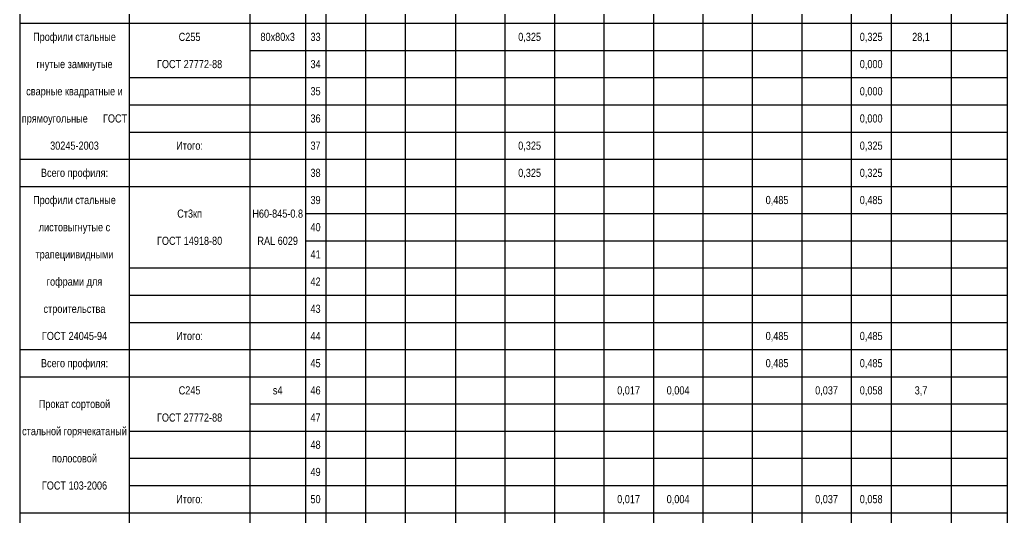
# Model space of a CAD drawing. Header units: millimetres. Extents: x 2718 to 3082, y 222 to 964.
# Drawn here: x 2718.4 to 3081.6, y 410.5 to 593.5 of the extents above; entities that cross this region are included whole.
import ezdxf
from ezdxf.enums import TextEntityAlignment as Align

# ---------------------------------------------------------------- set-up
doc = ezdxf.new("R2010")
doc.units = ezdxf.units.MM
doc.styles.get("Standard").update_dxf_attribs({"font": 'arial.ttf'})

# ---------------------------------------------------------------- blocks, each defined once
blk = doc.blocks.new('*U1', base_point=(0, 1.5))
at = {"lineweight": -3}
for p, q in [((0, -360), (0, -370)), ((40.2598, -360), (40.2598, -370)), ((84.6498, -360), (84.6498, -370)), ((105.0499, -360), (105.0499, -370)), ((112.4997, -360), (112.4997, -370)), ((127.1098, -360), (127.1098, -370)), ((141.7199, -360), (141.7199, -370)), ((160.19, -360), (160.19, -370)), ((178.3899, -360), (178.3899, -370)), ((196.5898, -360), (196.5898, -370)), ((214.7897, -360), (214.7897, -370)), ((232.9896, -360), (232.9896, -370)), ((251.1895, -360), (251.1895, -370)), ((269.3894, -360), (269.3894, -370)), ((287.5893, -360), (287.5893, -370)), ((305.7892, -360), (305.7892, -370)), ((320.3993, -360), (320.3993, -370)), ((342.4592, -360), (342.4592, -370)), ((363.1295, -360), (363.1295, -370)), ((0, -370), (40.2598, -370)), ((0, -370), (0, -380)), ((40.2598, -370), (84.6498, -370)), ((40.2598, -370), (40.2598, -380)), ((84.6498, -370), (105.0499, -370)), ((84.6498, -370), (84.6498, -380)), ((105.0499, -370), (112.4997, -370)), ((105.0499, -370), (105.0499, -380)), ((112.4997, -370), (127.1098, -370)), ((112.4997, -370), (112.4997, -380)), ((127.1098, -370), (141.7199, -370)), ((127.1098, -370), (127.1098, -380)), ((141.7199, -370), (160.19, -370)), ((141.7199, -370), (141.7199, -380)), ((160.19, -370), (178.3899, -370)), ((160.19, -370), (160.19, -380)), ((178.3899, -370), (196.5898, -370)), ((178.3899, -370), (178.3899, -380)), ((196.5898, -370), (214.7897, -370)), ((196.5898, -370), (196.5898, -380)), ((214.7897, -370), (232.9896, -370)), ((214.7897, -370), (214.7897, -380)), ((232.9896, -370), (251.1895, -370)), ((232.9896, -370), (232.9896, -380)), ((251.1895, -370), (269.3894, -370)), ((251.1895, -370), (251.1895, -380)), ((269.3894, -370), (287.5893, -370)), ((269.3894, -370), (269.3894, -380)), ((287.5893, -370), (305.7892, -370)), ((287.5893, -370), (287.5893, -380)), ((305.7892, -370), (320.3993, -370)), ((305.7892, -370), (305.7892, -380)), ((320.3993, -370), (342.4592, -370)), ((320.3993, -370), (320.3993, -380)), ((342.4592, -370), (363.1295, -370)), ((342.4592, -370), (342.4592, -380)), ((363.1295, -370), (363.1295, -380)), ((0, -380), (0, -390)), ((40.2598, -380), (40.2598, -390)), ((84.6498, -380), (105.0499, -380)), ((84.6498, -380), (84.6498, -390)), ((105.0499, -380), (112.4997, -380)), ((105.0499, -380), (105.0499, -390)), ((112.4997, -380), (127.1098, -380)), ((112.4997, -380), (112.4997, -390)), ((127.1098, -380), (141.7199, -380)), ((127.1098, -380), (127.1098, -390)), ((141.7199, -380), (160.19, -380)), ((141.7199, -380), (141.7199, -390)), ((160.19, -380), (178.3899, -380)), ((160.19, -380), (160.19, -390)), ((178.3899, -380), (196.5898, -380)), ((178.3899, -380), (178.3899, -390)), ((196.5898, -380), (214.7897, -380)), ((196.5898, -380), (196.5898, -390)), ((214.7897, -380), (232.9896, -380)), ((214.7897, -380), (214.7897, -390)), ((232.9896, -380), (251.1895, -380)), ((232.9896, -380), (232.9896, -390)), ((251.1895, -380), (269.3894, -380)), ((251.1895, -380), (251.1895, -390)), ((269.3894, -380), (287.5893, -380)), ((269.3894, -380), (269.3894, -390)), ((287.5893, -380), (305.7892, -380)), ((287.5893, -380), (287.5893, -390)), ((305.7892, -380), (320.3993, -380)), ((305.7892, -380), (305.7892, -390)), ((320.3993, -380), (342.4592, -380)), ((320.3993, -380), (320.3993, -390)), ((342.4592, -380), (363.1295, -380)), ((342.4592, -380), (342.4592, -390)), ((363.1295, -380), (363.1295, -390)), ((0, -390), (0, -400)), ((40.2598, -390), (84.6498, -390)), ((40.2598, -390), (40.2598, -400)), ((84.6498, -390), (105.0499, -390)), ((84.6498, -390), (84.6498, -400)), ((105.0499, -390), (112.4997, -390)), ((105.0499, -390), (105.0499, -400)), ((112.4997, -390), (127.1098, -390)), ((112.4997, -390), (112.4997, -400)), ((127.1098, -390), (141.7199, -390)), ((127.1098, -390), (127.1098, -400)), ((141.7199, -390), (160.19, -390)), ((141.7199, -390), (141.7199, -400)), ((160.19, -390), (178.3899, -390)), ((160.19, -390), (160.19, -400)), ((178.3899, -390), (196.5898, -390)), ((178.3899, -390), (178.3899, -400)), ((196.5898, -390), (214.7897, -390)), ((196.5898, -390), (196.5898, -400)), ((214.7897, -390), (232.9896, -390)), ((214.7897, -390), (214.7897, -400)), ((232.9896, -390), (251.1895, -390)), ((232.9896, -390), (232.9896, -400)), ((251.1895, -390), (269.3894, -390)), ((251.1895, -390), (251.1895, -400)), ((269.3894, -390), (287.5893, -390)), ((269.3894, -390), (269.3894, -400)), ((287.5893, -390), (305.7892, -390)), ((287.5893, -390), (287.5893, -400)), ((305.7892, -390), (320.3993, -390)), ((305.7892, -390), (305.7892, -400)), ((320.3993, -390), (342.4592, -390)), ((320.3993, -390), (320.3993, -400)), ((342.4592, -390), (363.1295, -390)), ((342.4592, -390), (342.4592, -400)), ((363.1295, -390), (363.1295, -400)), ((0, -400), (0, -410)), ((40.2598, -400), (84.6498, -400)), ((40.2598, -400), (40.2598, -410)), ((84.6498, -400), (105.0499, -400)), ((84.6498, -400), (84.6498, -410)), ((105.0499, -400), (112.4997, -400)), ((105.0499, -400), (105.0499, -410)), ((112.4997, -400), (127.1098, -400)), ((112.4997, -400), (112.4997, -410)), ((127.1098, -400), (141.7199, -400)), ((127.1098, -400), (127.1098, -410)), ((141.7199, -400), (160.19, -400)), ((141.7199, -400), (141.7199, -410)), ((160.19, -400), (178.3899, -400)), ((160.19, -400), (160.19, -410)), ((178.3899, -400), (196.5898, -400)), ((178.3899, -400), (178.3899, -410)), ((196.5898, -400), (214.7897, -400)), ((196.5898, -400), (196.5898, -410)), ((214.7897, -400), (232.9896, -400)), ((214.7897, -400), (214.7897, -410)), ((232.9896, -400), (251.1895, -400)), ((232.9896, -400), (232.9896, -410)), ((251.1895, -400), (269.3894, -400)), ((251.1895, -400), (251.1895, -410)), ((269.3894, -400), (287.5893, -400)), ((269.3894, -400), (269.3894, -410)), ((287.5893, -400), (305.7892, -400)), ((287.5893, -400), (287.5893, -410)), ((305.7892, -400), (320.3993, -400)), ((305.7892, -400), (305.7892, -410)), ((320.3993, -400), (342.4592, -400)), ((320.3993, -400), (320.3993, -410)), ((342.4592, -400), (363.1295, -400)), ((342.4592, -400), (342.4592, -410)), ((363.1295, -400), (363.1295, -410)), ((0, -410), (0, -420)), ((40.2598, -410), (84.6498, -410)), ((40.2598, -410), (40.2598, -420)), ((84.6498, -410), (105.0499, -410)), ((84.6498, -410), (84.6498, -420)), ((105.0499, -410), (112.4997, -410)), ((105.0499, -410), (105.0499, -420)), ((112.4997, -410), (127.1098, -410)), ((112.4997, -410), (112.4997, -420)), ((127.1098, -410), (141.7199, -410)), ((127.1098, -410), (127.1098, -420)), ((141.7199, -410), (160.19, -410)), ((141.7199, -410), (141.7199, -420)), ((160.19, -410), (178.3899, -410)), ((160.19, -410), (160.19, -420)), ((178.3899, -410), (196.5898, -410)), ((178.3899, -410), (178.3899, -420)), ((196.5898, -410), (214.7897, -410)), ((196.5898, -410), (196.5898, -420)), ((214.7897, -410), (232.9896, -410)), ((214.7897, -410), (214.7897, -420)), ((232.9896, -410), (251.1895, -410)), ((232.9896, -410), (232.9896, -420)), ((251.1895, -410), (269.3894, -410)), ((251.1895, -410), (251.1895, -420)), ((269.3894, -410), (287.5893, -410)), ((269.3894, -410), (269.3894, -420)), ((287.5893, -410), (305.7892, -410)), ((287.5893, -410), (287.5893, -420)), ((305.7892, -410), (320.3993, -410)), ((305.7892, -410), (305.7892, -420)), ((320.3993, -410), (342.4592, -410)), ((320.3993, -410), (320.3993, -420)), ((342.4592, -410), (363.1295, -410)), ((342.4592, -410), (342.4592, -420)), ((363.1295, -410), (363.1295, -420)), ((0, -420), (40.2598, -420)), ((0, -420), (0, -430)), ((40.2598, -420), (84.6498, -420)), ((40.2598, -420), (40.2598, -430)), ((84.6498, -420), (105.0499, -420)), ((84.6498, -420), (84.6498, -430)), ((105.0499, -420), (112.4997, -420)), ((105.0499, -420), (105.0499, -430)), ((112.4997, -420), (127.1098, -420)), ((112.4997, -420), (112.4997, -430)), ((127.1098, -420), (141.7199, -420)), ((127.1098, -420), (127.1098, -430)), ((141.7199, -420), (160.19, -420)), ((141.7199, -420), (141.7199, -430)), ((160.19, -420), (178.3899, -420)), ((160.19, -420), (160.19, -430)), ((178.3899, -420), (196.5898, -420)), ((178.3899, -420), (178.3899, -430)), ((196.5898, -420), (214.7897, -420)), ((196.5898, -420), (196.5898, -430)), ((214.7897, -420), (232.9896, -420)), ((214.7897, -420), (214.7897, -430)), ((232.9896, -420), (251.1895, -420)), ((232.9896, -420), (232.9896, -430)), ((251.1895, -420), (269.3894, -420)), ((251.1895, -420), (251.1895, -430)), ((269.3894, -420), (287.5893, -420)), ((269.3894, -420), (269.3894, -430)), ((287.5893, -420), (305.7892, -420)), ((287.5893, -420), (287.5893, -430)), ((305.7892, -420), (320.3993, -420)), ((305.7892, -420), (305.7892, -430)), ((320.3993, -420), (342.4592, -420)), ((320.3993, -420), (320.3993, -430)), ((342.4592, -420), (363.1295, -420)), ((342.4592, -420), (342.4592, -430)), ((363.1295, -420), (363.1295, -430)), ((0, -430), (40.2598, -430)), ((0, -430), (0, -440)), ((40.2598, -430), (84.6498, -430)), ((40.2598, -430), (40.2598, -440)), ((84.6498, -430), (105.0499, -430)), ((84.6498, -430), (84.6498, -440)), ((105.0499, -430), (112.4997, -430)), ((105.0499, -430), (105.0499, -440)), ((112.4997, -430), (127.1098, -430)), ((112.4997, -430), (112.4997, -440)), ((127.1098, -430), (141.7199, -430)), ((127.1098, -430), (127.1098, -440)), ((141.7199, -430), (160.19, -430)), ((141.7199, -430), (141.7199, -440)), ((160.19, -430), (178.3899, -430)), ((160.19, -430), (160.19, -440)), ((178.3899, -430), (196.5898, -430)), ((178.3899, -430), (178.3899, -440)), ((196.5898, -430), (214.7897, -430)), ((196.5898, -430), (196.5898, -440)), ((214.7897, -430), (232.9896, -430)), ((214.7897, -430), (214.7897, -440)), ((232.9896, -430), (251.1895, -430)), ((232.9896, -430), (232.9896, -440)), ((251.1895, -430), (269.3894, -430)), ((251.1895, -430), (251.1895, -440)), ((269.3894, -430), (287.5893, -430)), ((269.3894, -430), (269.3894, -440)), ((287.5893, -430), (305.7892, -430)), ((287.5893, -430), (287.5893, -440)), ((305.7892, -430), (320.3993, -430)), ((305.7892, -430), (305.7892, -440)), ((320.3993, -430), (342.4592, -430)), ((320.3993, -430), (320.3993, -440)), ((342.4592, -430), (363.1295, -430)), ((342.4592, -430), (342.4592, -440)), ((363.1295, -430), (363.1295, -440)), ((0, -440), (0, -450)), ((40.2598, -440), (40.2598, -450)), ((84.6498, -440), (84.6498, -450)), ((105.0499, -440), (112.4997, -440)), ((105.0499, -440), (105.0499, -450)), ((112.4997, -440), (127.1098, -440)), ((112.4997, -440), (112.4997, -450)), ((127.1098, -440), (141.7199, -440)), ((127.1098, -440), (127.1098, -450)), ((141.7199, -440), (160.19, -440)), ((141.7199, -440), (141.7199, -450)), ((160.19, -440), (178.3899, -440)), ((160.19, -440), (160.19, -450)), ((178.3899, -440), (196.5898, -440)), ((178.3899, -440), (178.3899, -450)), ((196.5898, -440), (214.7897, -440)), ((196.5898, -440), (196.5898, -450)), ((214.7897, -440), (232.9896, -440)), ((214.7897, -440), (214.7897, -450)), ((232.9896, -440), (251.1895, -440)), ((232.9896, -440), (232.9896, -450)), ((251.1895, -440), (269.3894, -440)), ((251.1895, -440), (251.1895, -450)), ((269.3894, -440), (287.5893, -440)), ((269.3894, -440), (269.3894, -450)), ((287.5893, -440), (305.7892, -440)), ((287.5893, -440), (287.5893, -450)), ((305.7892, -440), (320.3993, -440)), ((305.7892, -440), (305.7892, -450)), ((320.3993, -440), (342.4592, -440)), ((320.3993, -440), (320.3993, -450)), ((342.4592, -440), (363.1295, -440)), ((342.4592, -440), (342.4592, -450)), ((363.1295, -440), (363.1295, -450)), ((0, -450), (0, -460)), ((40.2598, -450), (40.2598, -460)), ((84.6498, -450), (84.6498, -460)), ((105.0499, -450), (112.4997, -450)), ((105.0499, -450), (105.0499, -460)), ((112.4997, -450), (127.1098, -450)), ((112.4997, -450), (112.4997, -460)), ((127.1098, -450), (141.7199, -450)), ((127.1098, -450), (127.1098, -460)), ((141.7199, -450), (160.19, -450)), ((141.7199, -450), (141.7199, -460)), ((160.19, -450), (178.3899, -450)), ((160.19, -450), (160.19, -460)), ((178.3899, -450), (196.5898, -450)), ((178.3899, -450), (178.3899, -460)), ((196.5898, -450), (214.7897, -450)), ((196.5898, -450), (196.5898, -460)), ((214.7897, -450), (232.9896, -450)), ((214.7897, -450), (214.7897, -460)), ((232.9896, -450), (251.1895, -450)), ((232.9896, -450), (232.9896, -460)), ((251.1895, -450), (269.3894, -450)), ((251.1895, -450), (251.1895, -460)), ((269.3894, -450), (287.5893, -450)), ((269.3894, -450), (269.3894, -460)), ((287.5893, -450), (305.7892, -450)), ((287.5893, -450), (287.5893, -460)), ((305.7892, -450), (320.3993, -450)), ((305.7892, -450), (305.7892, -460)), ((320.3993, -450), (342.4592, -450)), ((320.3993, -450), (320.3993, -460)), ((342.4592, -450), (363.1295, -450)), ((342.4592, -450), (342.4592, -460)), ((363.1295, -450), (363.1295, -460)), ((0, -460), (0, -470)), ((40.2598, -460), (84.6498, -460)), ((40.2598, -460), (40.2598, -470)), ((84.6498, -460), (105.0499, -460)), ((84.6498, -460), (84.6498, -470)), ((105.0499, -460), (112.4997, -460)), ((105.0499, -460), (105.0499, -470)), ((112.4997, -460), (127.1098, -460)), ((112.4997, -460), (112.4997, -470)), ((127.1098, -460), (141.7199, -460)), ((127.1098, -460), (127.1098, -470)), ((141.7199, -460), (160.19, -460)), ((141.7199, -460), (141.7199, -470)), ((160.19, -460), (178.3899, -460)), ((160.19, -460), (160.19, -470)), ((178.3899, -460), (196.5898, -460)), ((178.3899, -460), (178.3899, -470)), ((196.5898, -460), (214.7897, -460)), ((196.5898, -460), (196.5898, -470)), ((214.7897, -460), (232.9896, -460)), ((214.7897, -460), (214.7897, -470)), ((232.9896, -460), (251.1895, -460)), ((232.9896, -460), (232.9896, -470)), ((251.1895, -460), (269.3894, -460)), ((251.1895, -460), (251.1895, -470)), ((269.3894, -460), (287.5893, -460)), ((269.3894, -460), (269.3894, -470)), ((287.5893, -460), (305.7892, -460)), ((287.5893, -460), (287.5893, -470)), ((305.7892, -460), (320.3993, -460)), ((305.7892, -460), (305.7892, -470)), ((320.3993, -460), (342.4592, -460)), ((320.3993, -460), (320.3993, -470)), ((342.4592, -460), (363.1295, -460)), ((342.4592, -460), (342.4592, -470)), ((363.1295, -460), (363.1295, -470)), ((0, -470), (0, -480)), ((40.2598, -470), (84.6498, -470)), ((40.2598, -470), (40.2598, -480)), ((84.6498, -470), (105.0499, -470)), ((84.6498, -470), (84.6498, -480)), ((105.0499, -470), (112.4997, -470)), ((105.0499, -470), (105.0499, -480)), ((112.4997, -470), (127.1098, -470)), ((112.4997, -470), (112.4997, -480)), ((127.1098, -470), (141.7199, -470)), ((127.1098, -470), (127.1098, -480)), ((141.7199, -470), (160.19, -470)), ((141.7199, -470), (141.7199, -480)), ((160.19, -470), (178.3899, -470)), ((160.19, -470), (160.19, -480)), ((178.3899, -470), (196.5898, -470)), ((178.3899, -470), (178.3899, -480)), ((196.5898, -470), (214.7897, -470)), ((196.5898, -470), (196.5898, -480)), ((214.7897, -470), (232.9896, -470)), ((214.7897, -470), (214.7897, -480)), ((232.9896, -470), (251.1895, -470)), ((232.9896, -470), (232.9896, -480)), ((251.1895, -470), (269.3894, -470)), ((251.1895, -470), (251.1895, -480)), ((269.3894, -470), (287.5893, -470)), ((269.3894, -470), (269.3894, -480)), ((287.5893, -470), (305.7892, -470)), ((287.5893, -470), (287.5893, -480)), ((305.7892, -470), (320.3993, -470)), ((305.7892, -470), (305.7892, -480)), ((320.3993, -470), (342.4592, -470)), ((320.3993, -470), (320.3993, -480)), ((342.4592, -470), (363.1295, -470)), ((342.4592, -470), (342.4592, -480)), ((363.1295, -470), (363.1295, -480)), ((0, -480), (0, -490)), ((40.2598, -480), (84.6498, -480)), ((40.2598, -480), (40.2598, -490)), ((84.6498, -480), (105.0499, -480)), ((84.6498, -480), (84.6498, -490)), ((105.0499, -480), (112.4997, -480)), ((105.0499, -480), (105.0499, -490)), ((112.4997, -480), (127.1098, -480)), ((112.4997, -480), (112.4997, -490)), ((127.1098, -480), (141.7199, -480)), ((127.1098, -480), (127.1098, -490)), ((141.7199, -480), (160.19, -480)), ((141.7199, -480), (141.7199, -490)), ((160.19, -480), (178.3899, -480)), ((160.19, -480), (160.19, -490)), ((178.3899, -480), (196.5898, -480)), ((178.3899, -480), (178.3899, -490)), ((196.5898, -480), (214.7897, -480)), ((196.5898, -480), (196.5898, -490)), ((214.7897, -480), (232.9896, -480)), ((214.7897, -480), (214.7897, -490)), ((232.9896, -480), (251.1895, -480)), ((232.9896, -480), (232.9896, -490)), ((251.1895, -480), (269.3894, -480)), ((251.1895, -480), (251.1895, -490)), ((269.3894, -480), (287.5893, -480)), ((269.3894, -480), (269.3894, -490)), ((287.5893, -480), (305.7892, -480)), ((287.5893, -480), (287.5893, -490)), ((305.7892, -480), (320.3993, -480)), ((305.7892, -480), (305.7892, -490)), ((320.3993, -480), (342.4592, -480)), ((320.3993, -480), (320.3993, -490)), ((342.4592, -480), (363.1295, -480)), ((342.4592, -480), (342.4592, -490)), ((363.1295, -480), (363.1295, -490)), ((0, -490), (40.2598, -490)), ((0, -490), (0, -500)), ((40.2598, -490), (84.6498, -490)), ((40.2598, -490), (40.2598, -500)), ((84.6498, -490), (105.0499, -490)), ((84.6498, -490), (84.6498, -500)), ((105.0499, -490), (112.4997, -490)), ((105.0499, -490), (105.0499, -500)), ((112.4997, -490), (127.1098, -490)), ((112.4997, -490), (112.4997, -500)), ((127.1098, -490), (141.7199, -490)), ((127.1098, -490), (127.1098, -500)), ((141.7199, -490), (160.19, -490)), ((141.7199, -490), (141.7199, -500)), ((160.19, -490), (178.3899, -490)), ((160.19, -490), (160.19, -500)), ((178.3899, -490), (196.5898, -490)), ((178.3899, -490), (178.3899, -500)), ((196.5898, -490), (214.7897, -490)), ((196.5898, -490), (196.5898, -500)), ((214.7897, -490), (232.9896, -490)), ((214.7897, -490), (214.7897, -500)), ((232.9896, -490), (251.1895, -490)), ((232.9896, -490), (232.9896, -500)), ((251.1895, -490), (269.3894, -490)), ((251.1895, -490), (251.1895, -500)), ((269.3894, -490), (287.5893, -490)), ((269.3894, -490), (269.3894, -500)), ((287.5893, -490), (305.7892, -490)), ((287.5893, -490), (287.5893, -500)), ((305.7892, -490), (320.3993, -490)), ((305.7892, -490), (305.7892, -500)), ((320.3993, -490), (342.4592, -490)), ((320.3993, -490), (320.3993, -500)), ((342.4592, -490), (363.1295, -490)), ((342.4592, -490), (342.4592, -500)), ((363.1295, -490), (363.1295, -500)), ((0, -500), (40.2598, -500)), ((0, -500), (0, -510)), ((40.2598, -500), (84.6498, -500)), ((40.2598, -500), (40.2598, -510)), ((84.6498, -500), (105.0499, -500)), ((84.6498, -500), (84.6498, -510)), ((105.0499, -500), (112.4997, -500)), ((105.0499, -500), (105.0499, -510)), ((112.4997, -500), (127.1098, -500)), ((112.4997, -500), (112.4997, -510)), ((127.1098, -500), (141.7199, -500)), ((127.1098, -500), (127.1098, -510)), ((141.7199, -500), (160.19, -500)), ((141.7199, -500), (141.7199, -510)), ((160.19, -500), (178.3899, -500)), ((160.19, -500), (160.19, -510)), ((178.3899, -500), (196.5898, -500)), ((178.3899, -500), (178.3899, -510)), ((196.5898, -500), (214.7897, -500)), ((196.5898, -500), (196.5898, -510)), ((214.7897, -500), (232.9896, -500)), ((214.7897, -500), (214.7897, -510)), ((232.9896, -500), (251.1895, -500)), ((232.9896, -500), (232.9896, -510)), ((251.1895, -500), (269.3894, -500)), ((251.1895, -500), (251.1895, -510)), ((269.3894, -500), (287.5893, -500)), ((269.3894, -500), (269.3894, -510)), ((287.5893, -500), (305.7892, -500)), ((287.5893, -500), (287.5893, -510)), ((305.7892, -500), (320.3993, -500)), ((305.7892, -500), (305.7892, -510)), ((320.3993, -500), (342.4592, -500)), ((320.3993, -500), (320.3993, -510)), ((342.4592, -500), (363.1295, -500)), ((342.4592, -500), (342.4592, -510)), ((363.1295, -500), (363.1295, -510)), ((0, -510), (0, -520)), ((40.2598, -510), (40.2598, -520)), ((84.6498, -510), (105.0499, -510)), ((84.6498, -510), (84.6498, -520)), ((105.0499, -510), (112.4997, -510)), ((105.0499, -510), (105.0499, -520)), ((112.4997, -510), (127.1098, -510)), ((112.4997, -510), (112.4997, -520)), ((127.1098, -510), (141.7199, -510)), ((127.1098, -510), (127.1098, -520)), ((141.7199, -510), (160.19, -510)), ((141.7199, -510), (141.7199, -520)), ((160.19, -510), (178.3899, -510)), ((160.19, -510), (160.19, -520)), ((178.3899, -510), (196.5898, -510)), ((178.3899, -510), (178.3899, -520)), ((196.5898, -510), (214.7897, -510)), ((196.5898, -510), (196.5898, -520)), ((214.7897, -510), (232.9896, -510)), ((214.7897, -510), (214.7897, -520)), ((232.9896, -510), (251.1895, -510)), ((232.9896, -510), (232.9896, -520)), ((251.1895, -510), (269.3894, -510)), ((251.1895, -510), (251.1895, -520)), ((269.3894, -510), (287.5893, -510)), ((269.3894, -510), (269.3894, -520)), ((287.5893, -510), (305.7892, -510)), ((287.5893, -510), (287.5893, -520)), ((305.7892, -510), (320.3993, -510)), ((305.7892, -510), (305.7892, -520)), ((320.3993, -510), (342.4592, -510)), ((320.3993, -510), (320.3993, -520)), ((342.4592, -510), (363.1295, -510)), ((342.4592, -510), (342.4592, -520)), ((363.1295, -510), (363.1295, -520)), ((0, -520), (0, -530)), ((40.2598, -520), (84.6498, -520)), ((40.2598, -520), (40.2598, -530)), ((84.6498, -520), (105.0499, -520)), ((84.6498, -520), (84.6498, -530)), ((105.0499, -520), (112.4997, -520)), ((105.0499, -520), (105.0499, -530)), ((112.4997, -520), (127.1098, -520)), ((112.4997, -520), (112.4997, -530)), ((127.1098, -520), (141.7199, -520)), ((127.1098, -520), (127.1098, -530)), ((141.7199, -520), (160.19, -520)), ((141.7199, -520), (141.7199, -530)), ((160.19, -520), (178.3899, -520)), ((160.19, -520), (160.19, -530)), ((178.3899, -520), (196.5898, -520)), ((178.3899, -520), (178.3899, -530)), ((196.5898, -520), (214.7897, -520)), ((196.5898, -520), (196.5898, -530)), ((214.7897, -520), (232.9896, -520)), ((214.7897, -520), (214.7897, -530)), ((232.9896, -520), (251.1895, -520)), ((232.9896, -520), (232.9896, -530)), ((251.1895, -520), (269.3894, -520)), ((251.1895, -520), (251.1895, -530)), ((269.3894, -520), (287.5893, -520)), ((269.3894, -520), (269.3894, -530)), ((287.5893, -520), (305.7892, -520)), ((287.5893, -520), (287.5893, -530)), ((305.7892, -520), (320.3993, -520)), ((305.7892, -520), (305.7892, -530)), ((320.3993, -520), (342.4592, -520)), ((320.3993, -520), (320.3993, -530)), ((342.4592, -520), (363.1295, -520)), ((342.4592, -520), (342.4592, -530)), ((363.1295, -520), (363.1295, -530)), ((0, -530), (0, -540)), ((40.2598, -530), (84.6498, -530)), ((40.2598, -530), (40.2598, -540)), ((84.6498, -530), (105.0499, -530)), ((84.6498, -530), (84.6498, -540)), ((105.0499, -530), (112.4997, -530)), ((105.0499, -530), (105.0499, -540)), ((112.4997, -530), (127.1098, -530)), ((112.4997, -530), (112.4997, -540)), ((127.1098, -530), (141.7199, -530)), ((127.1098, -530), (127.1098, -540)), ((141.7199, -530), (160.19, -530)), ((141.7199, -530), (141.7199, -540)), ((160.19, -530), (178.3899, -530)), ((160.19, -530), (160.19, -540)), ((178.3899, -530), (196.5898, -530)), ((178.3899, -530), (178.3899, -540)), ((196.5898, -530), (214.7897, -530)), ((196.5898, -530), (196.5898, -540)), ((214.7897, -530), (232.9896, -530)), ((214.7897, -530), (214.7897, -540)), ((232.9896, -530), (251.1895, -530)), ((232.9896, -530), (232.9896, -540)), ((251.1895, -530), (269.3894, -530)), ((251.1895, -530), (251.1895, -540)), ((269.3894, -530), (287.5893, -530)), ((269.3894, -530), (269.3894, -540)), ((287.5893, -530), (305.7892, -530)), ((287.5893, -530), (287.5893, -540)), ((305.7892, -530), (320.3993, -530)), ((305.7892, -530), (305.7892, -540)), ((320.3993, -530), (342.4592, -530)), ((320.3993, -530), (320.3993, -540)), ((342.4592, -530), (363.1295, -530)), ((342.4592, -530), (342.4592, -540)), ((363.1295, -530), (363.1295, -540)), ((0, -540), (0, -550)), ((40.2598, -540), (84.6498, -540)), ((40.2598, -540), (40.2598, -550)), ((84.6498, -540), (105.0499, -540)), ((84.6498, -540), (84.6498, -550)), ((105.0499, -540), (112.4997, -540)), ((105.0499, -540), (105.0499, -550)), ((112.4997, -540), (127.1098, -540)), ((112.4997, -540), (112.4997, -550)), ((127.1098, -540), (141.7199, -540)), ((127.1098, -540), (127.1098, -550)), ((141.7199, -540), (160.19, -540)), ((141.7199, -540), (141.7199, -550)), ((160.19, -540), (178.3899, -540)), ((160.19, -540), (160.19, -550)), ((178.3899, -540), (196.5898, -540)), ((178.3899, -540), (178.3899, -550)), ((196.5898, -540), (214.7897, -540)), ((196.5898, -540), (196.5898, -550)), ((214.7897, -540), (232.9896, -540)), ((214.7897, -540), (214.7897, -550)), ((232.9896, -540), (251.1895, -540)), ((232.9896, -540), (232.9896, -550)), ((251.1895, -540), (269.3894, -540)), ((251.1895, -540), (251.1895, -550)), ((269.3894, -540), (287.5893, -540)), ((269.3894, -540), (269.3894, -550)), ((287.5893, -540), (305.7892, -540)), ((287.5893, -540), (287.5893, -550)), ((305.7892, -540), (320.3993, -540)), ((305.7892, -540), (305.7892, -550)), ((320.3993, -540), (342.4592, -540)), ((320.3993, -540), (320.3993, -550)), ((342.4592, -540), (363.1295, -540)), ((342.4592, -540), (342.4592, -550)), ((363.1295, -540), (363.1295, -550)), ((0, -550), (40.2598, -550)), ((0, -550), (0, -560)), ((40.2598, -550), (84.6498, -550)), ((40.2598, -550), (40.2598, -560)), ((84.6498, -550), (105.0499, -550)), ((84.6498, -550), (84.6498, -560)), ((105.0499, -550), (112.4997, -550)), ((105.0499, -550), (105.0499, -560)), ((112.4997, -550), (127.1098, -550)), ((112.4997, -550), (112.4997, -560)), ((127.1098, -550), (141.7199, -550)), ((127.1098, -550), (127.1098, -560)), ((141.7199, -550), (160.19, -550)), ((141.7199, -550), (141.7199, -560)), ((160.19, -550), (178.3899, -550)), ((160.19, -550), (160.19, -560)), ((178.3899, -550), (196.5898, -550)), ((178.3899, -550), (178.3899, -560)), ((196.5898, -550), (214.7897, -550)), ((196.5898, -550), (196.5898, -560)), ((214.7897, -550), (232.9896, -550)), ((214.7897, -550), (214.7897, -560)), ((232.9896, -550), (251.1895, -550)), ((232.9896, -550), (232.9896, -560)), ((251.1895, -550), (269.3894, -550)), ((251.1895, -550), (251.1895, -560)), ((269.3894, -550), (287.5893, -550)), ((269.3894, -550), (269.3894, -560)), ((287.5893, -550), (305.7892, -550)), ((287.5893, -550), (287.5893, -560)), ((305.7892, -550), (320.3993, -550)), ((305.7892, -550), (305.7892, -560)), ((320.3993, -550), (342.4592, -550)), ((320.3993, -550), (320.3993, -560)), ((342.4592, -550), (363.1295, -550)), ((342.4592, -550), (342.4592, -560)), ((363.1295, -550), (363.1295, -560))]:
    blk.add_line(p, q, dxfattribs=at)
at = {"color": 0, "lineweight": -3, "width": 0.8}
for s, p in [('Профили стальные', (20.1299, -375)), ('С255', (62.4548, -375)), ('80х80х3', (94.84985, -375)), ('33', (108.7748, -375)), ('0,325', (187.48985, -375)), ('0,325', (313.09425, -375)), ('28,1', (331.42925, -375)), ('гнутые замкнутые', (20.1299, -385)), ('ГОСТ 27772-88', (62.4548, -385)), ('34', (108.7748, -385)), ('0,000', (313.09425, -385)), ('сварные квадратные и', (20.1299, -395)), ('35', (108.7748, -395)), ('0,000', (313.09425, -395)), ('прямоугольные      ГОСТ', (20.1299, -405)), ('36', (108.7748, -405)), ('0,000', (313.09425, -405)), ('30245-2003', (20.1299, -415)), ('Итого:', (62.4548, -415)), ('37', (108.7748, -415)), ('0,325', (187.48985, -415)), ('0,325', (313.09425, -415)), ('Всего профиля:', (20.1299, -425)), ('38', (108.7748, -425)), ('0,325', (187.48985, -425)), ('0,325', (313.09425, -425)), ('Профили стальные', (20.1299, -435)), ('39', (108.7748, -435)), ('0,485', (278.48935, -435)), ('0,485', (313.09425, -435)), ('Ст3кп', (62.4548, -440)), ('Н60-845-0.8', (94.84985, -440)), ('листовыгнутые с', (20.1299, -445)), ('40', (108.7748, -445)), ('ГОСТ 14918-80', (62.4548, -450)), ('RAL 6029', (94.84985, -450)), ('41', (108.7748, -455)), ('трапециивидными', (20.1299, -455)), ('гофрами для', (20.1299, -465)), ('42', (108.7748, -465)), ('строительства', (20.1299, -475)), ('43', (108.7748, -475)), ('ГОСТ 24045-94', (20.1299, -485)), ('Итого:', (62.4548, -485)), ('44', (108.7748, -485)), ('0,485', (278.48935, -485)), ('0,485', (313.09425, -485)), ('Всего профиля:', (20.1299, -495)), ('45', (108.7748, -495)), ('0,485', (278.48935, -495)), ('0,485', (313.09425, -495)), ('С245', (62.4548, -505)), ('s4', (94.84985, -505)), ('46', (108.7748, -505)), ('0,017', (223.88965, -505)), ('0,004', (242.08955, -505)), ('0,037', (296.68925, -505)), ('0,058', (313.09425, -505)), ('3,7', (331.42925, -505)), ('Прокат сортовой', (20.1299, -510)), ('ГОСТ 27772-88', (62.4548, -515)), ('47', (108.7748, -515)), ('стальной горячекатаный', (20.1299, -520)), ('48', (108.7748, -525)), ('полосовой', (20.1299, -530)), ('49', (108.7748, -535)), ('ГОСТ 103-2006', (20.1299, -540)), ('Итого:', (62.4548, -545)), ('50', (108.7748, -545)), ('0,017', (223.88965, -545)), ('0,004', (242.08955, -545)), ('0,037', (296.68925, -545)), ('0,058', (313.09425, -545))]:
    blk.add_text(s, height=3, dxfattribs=at).set_placement(p, align=Align.MIDDLE_CENTER)

msp = doc.modelspace()

# ---------------------------------------------------------------- block references
msp.add_blockref('*U1', (2718.43, 963.7))

doc.saveas('drawing.dxf')
